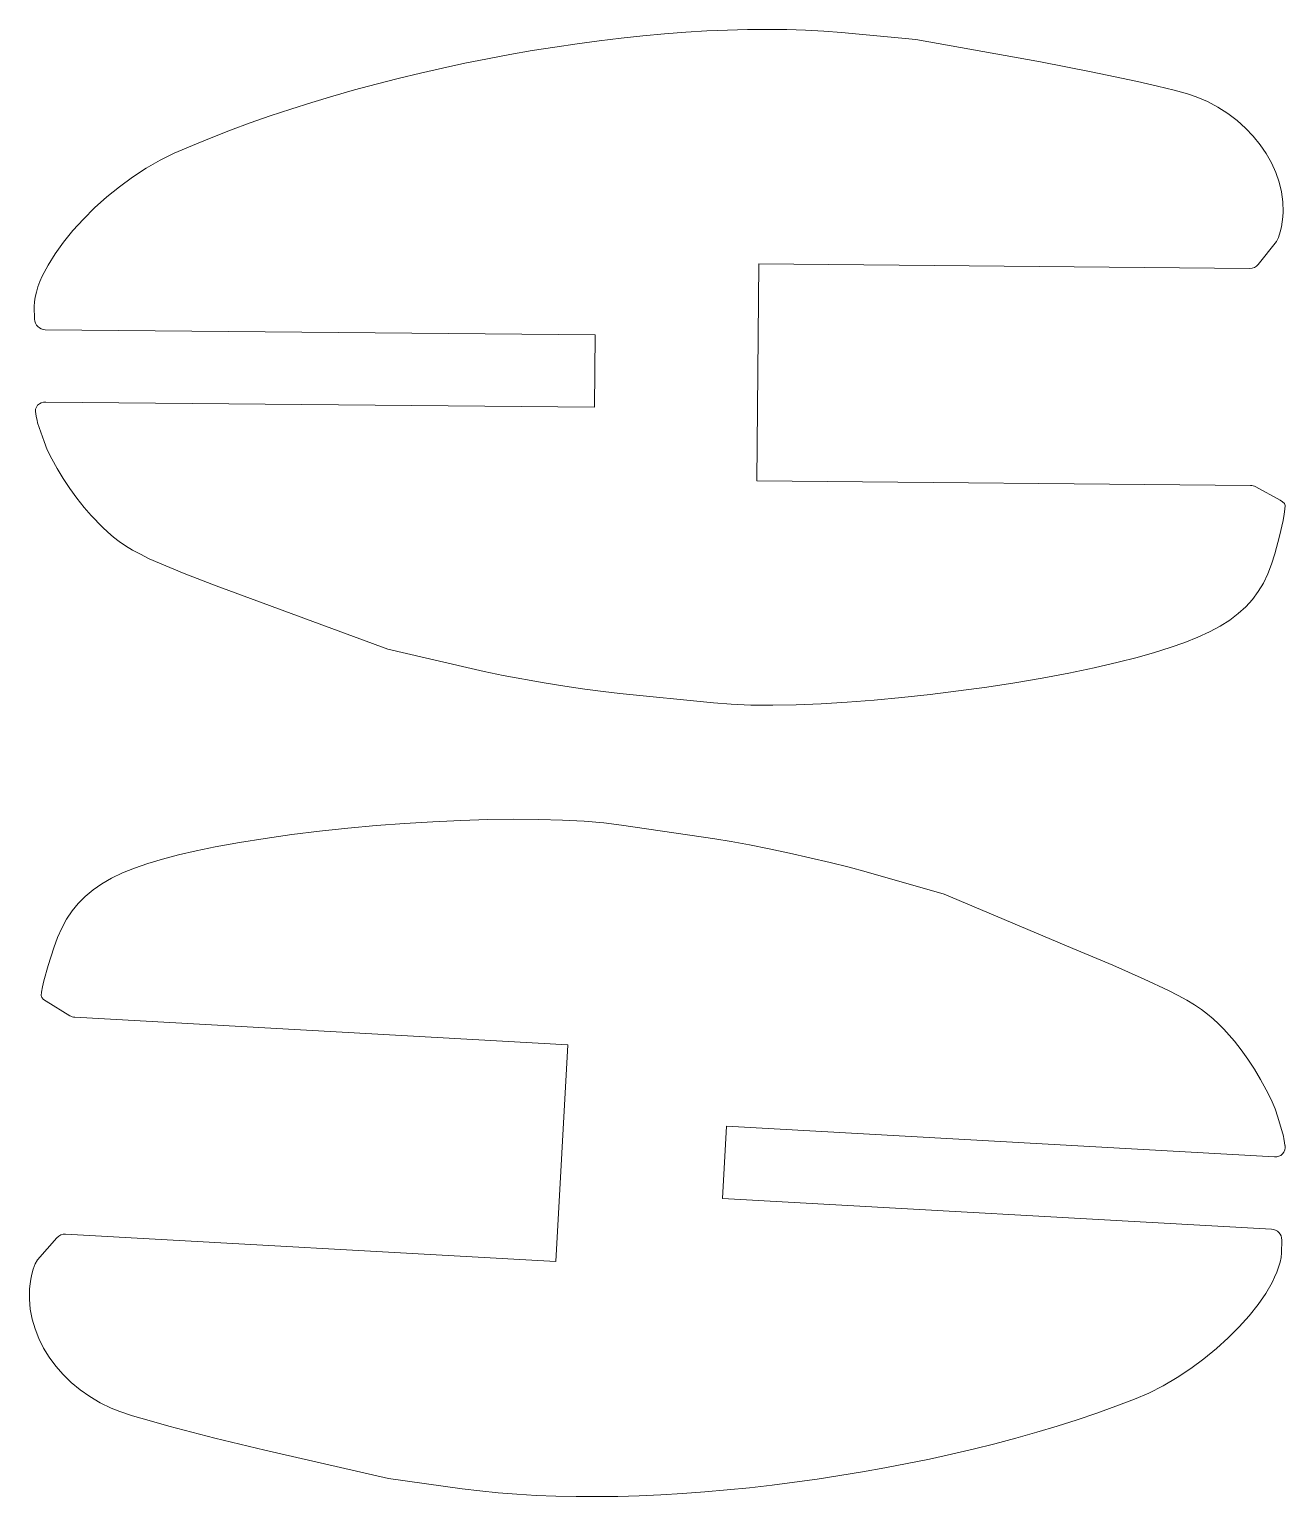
# Model space of a CAD drawing. Header units: millimetres. Extents: x -81 to 81, y -102 to 102.
# Drawn here: x -45.1 to -10.37, y -99.23 to -58.65 of the extents above; entities that cross this region are included whole.
import ezdxf

# ---------------------------------------------------------------- set-up
doc = ezdxf.new("R2010")
doc.units = ezdxf.units.MM
doc.header["$MEASUREMENT"] = 0

msp = doc.modelspace()

# ---------------------------------------------------------------- linework, layer by layer
at = {"lineweight": 5}
for points in [[(-12.8416, -60.5156), (-12.8416, -60.5156), (-13.0851, -60.435), (-13.0851, -60.435), (-13.0851, -60.435), (-13.0851, -60.435), (-13.4481, -60.3353), (-13.4481, -60.3353), (-13.4481, -60.3353), (-13.4481, -60.3353), (-13.9131, -60.2203), (-13.9131, -60.2203), (-13.9131, -60.2203), (-13.9131, -60.2203), (-14.4623, -60.094), (-14.4623, -60.094), (-14.4623, -60.094), (-14.4623, -60.094), (-15.7427, -59.8234), (-15.7427, -59.8234), (-15.7427, -59.8234), (-15.7427, -59.8234), (-17.148, -59.5549), (-17.148, -59.5549), (-17.148, -59.5549), (-17.148, -59.5549), (-20.5923, -58.9322), (-20.5923, -58.9322), (-20.5923, -58.9322), (-20.5923, -58.9322), (-22.6442, -58.7425), (-22.6442, -58.7425), (-22.6442, -58.7425), (-22.6442, -58.7425), (-23.1339, -58.7036), (-23.1339, -58.7036), (-23.1339, -58.7036), (-23.1339, -58.7036), (-23.6396, -58.6758), (-23.6396, -58.6758), (-23.6396, -58.6758), (-23.6396, -58.6758), (-24.1603, -58.659), (-24.1603, -58.659), (-24.1603, -58.659), (-24.1603, -58.659), (-24.6948, -58.6529), (-24.6948, -58.6529), (-24.6948, -58.6529), (-24.6948, -58.6529), (-25.2422, -58.6574), (-25.2422, -58.6574), (-25.2422, -58.6574), (-25.2422, -58.6574), (-25.8015, -58.6722), (-25.8015, -58.6722), (-25.8015, -58.6722), (-25.8015, -58.6722), (-26.3715, -58.6972), (-26.3715, -58.6972), (-26.3715, -58.6972), (-26.3715, -58.6972), (-26.9513, -58.7322), (-26.9513, -58.7322), (-26.9513, -58.7322), (-26.9513, -58.7322), (-27.5399, -58.7769), (-27.5399, -58.7769), (-27.5399, -58.7769), (-27.5399, -58.7769), (-28.1361, -58.8313), (-28.1361, -58.8313), (-28.1361, -58.8313), (-28.1361, -58.8313), (-28.7389, -58.8952), (-28.7389, -58.8952), (-28.7389, -58.8952), (-28.7389, -58.8952), (-29.3474, -58.9682), (-29.3474, -58.9682), (-29.3474, -58.9682), (-29.3474, -58.9682), (-29.9604, -59.0503), (-29.9604, -59.0503), (-29.9604, -59.0503), (-29.9604, -59.0503), (-30.5769, -59.1413), (-30.5769, -59.1413), (-30.5769, -59.1413), (-30.5769, -59.1413), (-31.196, -59.241), (-31.196, -59.241), (-31.196, -59.241), (-31.196, -59.241), (-31.8165, -59.3491), (-31.8165, -59.3491), (-31.8165, -59.3491), (-31.8165, -59.3491), (-32.4374, -59.4655), (-32.4374, -59.4655), (-32.4374, -59.4655), (-32.4374, -59.4655), (-33.0576, -59.5901), (-33.0576, -59.5901), (-33.0576, -59.5901), (-33.0576, -59.5901), (-33.6763, -59.7225), (-33.6763, -59.7225), (-33.6763, -59.7225), (-33.6763, -59.7225), (-34.2922, -59.8627), (-34.2922, -59.8627), (-34.2922, -59.8627), (-34.2922, -59.8627), (-34.9044, -60.0105), (-34.9044, -60.0105), (-34.9044, -60.0105), (-34.9044, -60.0105), (-35.5118, -60.1656), (-35.5118, -60.1656), (-35.5118, -60.1656), (-35.5118, -60.1656), (-36.1133, -60.3278), (-36.1133, -60.3278), (-36.1133, -60.3278), (-36.1133, -60.3278), (-36.7081, -60.4971), (-36.7081, -60.4971), (-36.7081, -60.4971), (-36.7081, -60.4971), (-37.2949, -60.6731), (-37.2949, -60.6731), (-37.2949, -60.6731), (-37.2949, -60.6731), (-37.8728, -60.8558), (-37.8728, -60.8558), (-37.8728, -60.8558), (-37.8728, -60.8558), (-38.4408, -61.0449), (-38.4408, -61.0449), (-38.4408, -61.0449), (-38.4408, -61.0449), (-38.9977, -61.2402), (-38.9977, -61.2402), (-38.9977, -61.2402), (-38.9977, -61.2402), (-39.5426, -61.4416), (-39.5426, -61.4416), (-39.5426, -61.4416), (-39.5426, -61.4416), (-40.0744, -61.6488), (-40.0744, -61.6488), (-40.0744, -61.6488), (-40.0744, -61.6488), (-40.5921, -61.8617), (-40.5921, -61.8617), (-40.5921, -61.8617), (-40.5921, -61.8617), (-41.0947, -62.08), (-41.0947, -62.08), (-41.0947, -62.08), (-41.0947, -62.08), (-41.4847, -62.2708), (-41.4847, -62.2708), (-41.4847, -62.2708), (-41.4847, -62.2708), (-41.8698, -62.4908), (-41.8698, -62.4908), (-41.8698, -62.4908), (-41.8698, -62.4908), (-42.2468, -62.7363), (-42.2468, -62.7363), (-42.2468, -62.7363), (-42.2468, -62.7363), (-42.6124, -63.0035), (-42.6124, -63.0035), (-42.6124, -63.0035), (-42.6124, -63.0035), (-42.9635, -63.2888), (-42.9635, -63.2888), (-42.9635, -63.2888), (-42.9635, -63.2888), (-43.2968, -63.5884), (-43.2968, -63.5884), (-43.2968, -63.5884), (-43.2968, -63.5884), (-43.6092, -63.8987), (-43.6092, -63.8987), (-43.6092, -63.8987), (-43.6092, -63.8987), (-43.8974, -64.2158), (-43.8974, -64.2158), (-43.8974, -64.2158), (-43.8974, -64.2158), (-44.1583, -64.5362), (-44.1583, -64.5362), (-44.1583, -64.5362), (-44.1583, -64.5362), (-44.3887, -64.856), (-44.3887, -64.856), (-44.3887, -64.856), (-44.3887, -64.856), (-44.5853, -65.1716), (-44.5853, -65.1716), (-44.5853, -65.1716), (-44.5853, -65.1716), (-44.7449, -65.4793), (-44.7449, -65.4793), (-44.7449, -65.4793), (-44.7449, -65.4793), (-44.8099, -65.6289), (-44.8099, -65.6289), (-44.8099, -65.6289), (-44.8099, -65.6289), (-44.8644, -65.7752), (-44.8644, -65.7752), (-44.8644, -65.7752), (-44.8644, -65.7752), (-44.9081, -65.9177), (-44.9081, -65.9177), (-44.9081, -65.9177), (-44.9081, -65.9177), (-44.9406, -66.0558), (-44.9406, -66.0558), (-44.9406, -66.0558), (-44.9406, -66.0558), (-44.9614, -66.1892), (-44.9614, -66.1892), (-44.9614, -66.1892), (-44.9614, -66.1892), (-44.9702, -66.3173), (-44.9702, -66.3173), (-44.9702, -66.3173), (-44.9702, -66.3173), (-44.9598, -66.6675), (-44.9598, -66.6675), (-44.9598, -66.6675), (-44.955, -66.8286), (-44.8238, -66.9571), (-44.6627, -66.9586), (-44.6627, -66.9586), (-44.6627, -66.9586), (-29.4566, -67.0989), (-29.4566, -67.0989), (-29.4566, -67.0989), (-29.4566, -67.0989), (-29.4751, -69.0988), (-29.4751, -69.0988), (-29.4751, -69.0988), (-29.4751, -69.0988), (-44.6493, -68.9588), (-44.6493, -68.9588), (-44.6493, -68.9588), (-44.7339, -68.9509), (-44.8171, -68.9845), (-44.8724, -69.049), (-44.8724, -69.049), (-44.9277, -69.1135), (-44.9483, -69.2008), (-44.9276, -69.2832), (-44.9276, -69.2832), (-44.9276, -69.2832), (-44.9215, -69.2795), (-44.9215, -69.2795), (-44.9215, -69.2795), (-44.9215, -69.2795), (-44.9111, -69.3631), (-44.9111, -69.3631), (-44.9111, -69.3631), (-44.9111, -69.3631), (-44.889, -69.4628), (-44.889, -69.4628), (-44.889, -69.4628), (-44.889, -69.4628), (-44.874, -69.5365), (-44.874, -69.5365), (-44.874, -69.5365), (-44.874, -69.5365), (-44.6966, -70.0546), (-44.6966, -70.0546), (-44.6966, -70.0546), (-44.6966, -70.0546), (-44.6058, -70.2809), (-44.6058, -70.2809), (-44.6058, -70.2809), (-44.6058, -70.2809), (-44.4838, -70.5322), (-44.4838, -70.5322), (-44.4838, -70.5322), (-44.4838, -70.5322), (-44.3358, -70.8004), (-44.3358, -70.8004), (-44.3358, -70.8004), (-44.3358, -70.8004), (-44.1671, -71.0769), (-44.1671, -71.0769), (-44.1671, -71.0769), (-44.1671, -71.0769), (-43.9832, -71.3534), (-43.9832, -71.3534), (-43.9832, -71.3534), (-43.9832, -71.3534), (-43.7893, -71.6215), (-43.7893, -71.6215), (-43.7893, -71.6215), (-43.7893, -71.6215), (-43.5908, -71.8728), (-43.5908, -71.8728), (-43.5908, -71.8728), (-43.5908, -71.8728), (-43.3931, -72.0989), (-43.3931, -72.0989), (-43.3931, -72.0989), (-43.3931, -72.0989), (-43.0825, -72.4204), (-43.0825, -72.4204), (-43.0825, -72.4204), (-43.0825, -72.4204), (-42.9327, -72.561), (-42.9327, -72.561), (-42.9327, -72.561), (-42.9327, -72.561), (-42.7797, -72.6918), (-42.7797, -72.6918), (-42.7797, -72.6918), (-42.7797, -72.6918), (-42.6182, -72.8153), (-42.6182, -72.8153), (-42.6182, -72.8153), (-42.6182, -72.8153), (-42.4433, -72.9342), (-42.4433, -72.9342), (-42.4433, -72.9342), (-42.4433, -72.9342), (-42.2496, -73.0513), (-42.2496, -73.0513), (-42.2496, -73.0513), (-42.2496, -73.0513), (-42.0322, -73.169), (-42.0322, -73.169), (-42.0322, -73.169), (-42.0322, -73.169), (-41.7857, -73.2902), (-41.7857, -73.2902), (-41.7857, -73.2902), (-41.7857, -73.2902), (-41.5051, -73.4174), (-41.5051, -73.4174), (-41.5051, -73.4174), (-41.5051, -73.4174), (-40.8209, -73.7005), (-40.8209, -73.7005), (-40.8209, -73.7005), (-40.8209, -73.7005), (-39.9383, -74.0396), (-39.9383, -74.0396), (-39.9383, -74.0396), (-39.9383, -74.0396), (-38.8163, -74.4559), (-38.8163, -74.4559), (-38.8163, -74.4559), (-38.8163, -74.4559), (-35.1877, -75.791), (-35.1877, -75.791), (-35.1877, -75.791), (-35.1877, -75.791), (-33.0071, -76.302), (-33.0071, -76.302), (-33.0071, -76.302), (-33.0071, -76.302), (-32.5273, -76.4088), (-32.5273, -76.4088), (-32.5273, -76.4088), (-32.5273, -76.4088), (-31.9989, -76.5165), (-31.9989, -76.5165), (-31.9989, -76.5165), (-31.9989, -76.5165), (-30.8658, -76.7227), (-30.8658, -76.7227), (-30.8658, -76.7227), (-30.8658, -76.7227), (-30.2958, -76.8153), (-30.2958, -76.8153), (-30.2958, -76.8153), (-30.2958, -76.8153), (-29.7466, -76.8972), (-29.7466, -76.8972), (-29.7466, -76.8972), (-29.7466, -76.8972), (-29.2355, -76.9652), (-29.2355, -76.9652), (-29.2355, -76.9652), (-29.2355, -76.9652), (-28.7799, -77.0165), (-28.7799, -77.0165), (-28.7799, -77.0165), (-28.7799, -77.0165), (-26.1888, -77.2777), (-26.1888, -77.2777), (-26.1888, -77.2777), (-26.1888, -77.2777), (-25.7011, -77.3167), (-25.7011, -77.3167), (-25.7011, -77.3167), (-25.7011, -77.3167), (-25.1526, -77.3379), (-25.1526, -77.3379), (-25.1526, -77.3379), (-25.1526, -77.3379), (-24.5502, -77.3419), (-24.5502, -77.3419), (-24.5502, -77.3419), (-24.5502, -77.3419), (-23.9011, -77.3294), (-23.9011, -77.3294), (-23.9011, -77.3294), (-23.9011, -77.3294), (-23.212, -77.3012), (-23.212, -77.3012), (-23.212, -77.3012), (-23.212, -77.3012), (-22.49, -77.258), (-22.49, -77.258), (-22.49, -77.258), (-22.49, -77.258), (-21.7422, -77.2004), (-21.7422, -77.2004), (-21.7422, -77.2004), (-21.7422, -77.2004), (-20.9753, -77.1291), (-20.9753, -77.1291), (-20.9753, -77.1291), (-20.9753, -77.1291), (-20.1965, -77.045), (-20.1965, -77.045), (-20.1965, -77.045), (-20.1965, -77.045), (-19.4126, -76.9485), (-19.4126, -76.9485), (-19.4126, -76.9485), (-19.4126, -76.9485), (-18.6308, -76.8406), (-18.6308, -76.8406), (-18.6308, -76.8406), (-18.6308, -76.8406), (-17.8578, -76.7218), (-17.8578, -76.7218), (-17.8578, -76.7218), (-17.8578, -76.7218), (-17.1008, -76.5928), (-17.1008, -76.5928), (-17.1008, -76.5928), (-17.1008, -76.5928), (-16.3666, -76.4545), (-16.3666, -76.4545), (-16.3666, -76.4545), (-16.3666, -76.4545), (-15.6623, -76.3074), (-15.6623, -76.3074), (-15.6623, -76.3074), (-15.6623, -76.3074), (-14.9949, -76.1522), (-14.9949, -76.1522), (-14.9949, -76.1522), (-14.9949, -76.1522), (-14.4735, -76.0188), (-14.4735, -76.0188), (-14.4735, -76.0188), (-14.4735, -76.0188), (-13.9951, -75.8847), (-13.9951, -75.8847), (-13.9951, -75.8847), (-13.9951, -75.8847), (-13.5575, -75.7486), (-13.5575, -75.7486), (-13.5575, -75.7486), (-13.5575, -75.7486), (-13.1588, -75.6091), (-13.1588, -75.6091), (-13.1588, -75.6091), (-13.1588, -75.6091), (-12.7969, -75.4646), (-12.7969, -75.4646), (-12.7969, -75.4646), (-12.7969, -75.4646), (-12.4698, -75.3139), (-12.4698, -75.3139), (-12.4698, -75.3139), (-12.4698, -75.3139), (-12.1755, -75.1556), (-12.1755, -75.1556), (-12.1755, -75.1556), (-12.1755, -75.1556), (-11.9119, -74.9881), (-11.9119, -74.9881), (-11.9119, -74.9881), (-11.9119, -74.9881), (-11.677, -74.8102), (-11.677, -74.8102), (-11.677, -74.8102), (-11.677, -74.8102), (-11.4688, -74.6203), (-11.4688, -74.6203), (-11.4688, -74.6203), (-11.4688, -74.6203), (-11.2853, -74.4172), (-11.2853, -74.4172), (-11.2853, -74.4172), (-11.2853, -74.4172), (-11.1243, -74.1994), (-11.1243, -74.1994), (-11.1243, -74.1994), (-11.1243, -74.1994), (-10.984, -73.9655), (-10.984, -73.9655), (-10.984, -73.9655), (-10.984, -73.9655), (-10.8623, -73.714), (-10.8623, -73.714), (-10.8623, -73.714), (-10.8623, -73.714), (-10.7571, -73.4437), (-10.7571, -73.4437), (-10.7571, -73.4437), (-10.7571, -73.4437), (-10.6664, -73.153), (-10.6664, -73.153), (-10.6664, -73.153), (-10.6664, -73.153), (-10.5363, -72.6638), (-10.5363, -72.6638), (-10.5363, -72.6638), (-10.5363, -72.6638), (-10.438, -72.2367), (-10.438, -72.2367), (-10.438, -72.2367), (-10.438, -72.2367), (-10.4055, -72.0621), (-10.4055, -72.0621), (-10.4055, -72.0621), (-10.4055, -72.0621), (-10.3868, -71.9217), (-10.3868, -71.9217), (-10.3868, -71.9217), (-10.3868, -71.9217), (-10.3838, -71.8217), (-10.3838, -71.8217), (-10.3838, -71.8217), (-10.3838, -71.8217), (-10.3888, -71.7888), (-10.3888, -71.7888), (-10.3888, -71.7888), (-10.3888, -71.7888), (-10.3984, -71.7683), (-10.3984, -71.7683), (-10.3984, -71.7683), (-10.3984, -71.7683), (-10.4539, -71.7193), (-10.4539, -71.7193), (-10.4539, -71.7193), (-10.4539, -71.7193), (-10.5226, -71.6768), (-10.5226, -71.6768), (-10.5226, -71.6768), (-10.5226, -71.6768), (-11.1948, -71.304), (-11.1948, -71.304), (-11.1948, -71.304), (-11.2385, -71.2798), (-11.2876, -71.2668), (-11.3375, -71.2664), (-11.3375, -71.2664), (-11.3375, -71.2664), (-24.9895, -71.1403), (-24.9895, -71.1403), (-24.9895, -71.1403), (-24.9895, -71.1403), (-24.9341, -65.1406), (-24.9341, -65.1406), (-24.9341, -65.1406), (-24.9341, -65.1406), (-11.3644, -65.2659), (-11.3644, -65.2659), (-11.3644, -65.2659), (-11.2718, -65.2667), (-11.184, -65.2248), (-11.1265, -65.1522), (-11.1265, -65.1522), (-11.1265, -65.1522), (-10.6244, -64.5187), (-10.6244, -64.5187), (-10.6244, -64.5187), (-10.6244, -64.5187), (-10.5652, -64.4049), (-10.5652, -64.4049), (-10.5652, -64.4049), (-10.5652, -64.4049), (-10.5151, -64.2533), (-10.5151, -64.2533), (-10.5151, -64.2533), (-10.5151, -64.2533), (-10.4839, -64.1167), (-10.4839, -64.1167), (-10.4839, -64.1167), (-10.4839, -64.1167), (-10.4607, -63.9793), (-10.4607, -63.9793), (-10.4607, -63.9793), (-10.4607, -63.9793), (-10.4454, -63.8413), (-10.4454, -63.8413), (-10.4454, -63.8413), (-10.4454, -63.8413), (-10.4378, -63.7029), (-10.4378, -63.7029), (-10.4378, -63.7029), (-10.4378, -63.7029), (-10.4453, -63.4259), (-10.4453, -63.4259), (-10.4453, -63.4259), (-10.4453, -63.4259), (-10.4822, -63.1498), (-10.4822, -63.1498), (-10.4822, -63.1498), (-10.4822, -63.1498), (-10.5474, -62.8764), (-10.5474, -62.8764), (-10.5474, -62.8764), (-10.5474, -62.8764), (-10.6399, -62.6073), (-10.6399, -62.6073), (-10.6399, -62.6073), (-10.6399, -62.6073), (-10.7588, -62.3441), (-10.7588, -62.3441), (-10.7588, -62.3441), (-10.7588, -62.3441), (-10.9028, -62.0886), (-10.9028, -62.0886), (-10.9028, -62.0886), (-10.9028, -62.0886), (-11.0712, -61.8422), (-11.0712, -61.8422), (-11.0712, -61.8422), (-11.0712, -61.8422), (-11.2627, -61.6068), (-11.2627, -61.6068), (-11.2627, -61.6068), (-11.2627, -61.6068), (-11.4764, -61.3839), (-11.4764, -61.3839), (-11.4764, -61.3839), (-11.4764, -61.3839), (-11.7112, -61.1753), (-11.7112, -61.1753), (-11.7112, -61.1753), (-11.7112, -61.1753), (-11.9662, -60.9824), (-11.9662, -60.9824), (-11.9662, -60.9824), (-11.9662, -60.9824), (-12.2403, -60.8071), (-12.2403, -60.8071), (-12.2403, -60.8071), (-12.2403, -60.8071), (-12.5324, -60.651), (-12.5324, -60.651), (-12.5324, -60.651), (-12.5324, -60.651), (-12.8416, -60.5156), (-12.8416, -60.5156)], [(-42.8442, -96.7812), (-42.8442, -96.7812), (-42.6047, -96.873), (-42.6047, -96.873), (-42.6047, -96.873), (-42.6047, -96.873), (-42.2467, -96.9896), (-42.2467, -96.9896), (-42.2467, -96.9896), (-42.2467, -96.9896), (-41.7876, -97.1261), (-41.7876, -97.1261), (-41.7876, -97.1261), (-41.7876, -97.1261), (-41.2449, -97.2778), (-41.2449, -97.2778), (-41.2449, -97.2778), (-41.2449, -97.2778), (-39.9785, -97.6078), (-39.9785, -97.6078), (-39.9785, -97.6078), (-39.9785, -97.6078), (-38.5872, -97.9415), (-38.5872, -97.9415), (-38.5872, -97.9415), (-38.5872, -97.9415), (-35.1757, -98.724), (-35.1757, -98.724), (-35.1757, -98.724), (-35.1757, -98.724), (-33.1348, -99.0091), (-33.1348, -99.0091), (-33.1348, -99.0091), (-33.1348, -99.0091), (-32.6475, -99.0708), (-32.6475, -99.0708), (-32.6475, -99.0708), (-32.6475, -99.0708), (-32.1436, -99.1221), (-32.1436, -99.1221), (-32.1436, -99.1221), (-32.1436, -99.1221), (-31.6243, -99.1631), (-31.6243, -99.1631), (-31.6243, -99.1631), (-31.6243, -99.1631), (-31.0906, -99.1941), (-31.0906, -99.1941), (-31.0906, -99.1941), (-31.0906, -99.1941), (-30.5436, -99.2152), (-30.5436, -99.2152), (-30.5436, -99.2152), (-30.5436, -99.2152), (-29.9843, -99.2264), (-29.9843, -99.2264), (-29.9843, -99.2264), (-29.9843, -99.2264), (-29.4137, -99.228), (-29.4137, -99.228), (-29.4137, -99.228), (-29.4137, -99.228), (-28.8329, -99.2201), (-28.8329, -99.2201), (-28.8329, -99.2201), (-28.8329, -99.2201), (-28.2429, -99.2028), (-28.2429, -99.2028), (-28.2429, -99.2028), (-28.2429, -99.2028), (-27.6448, -99.1762), (-27.6448, -99.1762), (-27.6448, -99.1762), (-27.6448, -99.1762), (-27.0396, -99.1406), (-27.0396, -99.1406), (-27.0396, -99.1406), (-27.0396, -99.1406), (-26.4285, -99.0959), (-26.4285, -99.0959), (-26.4285, -99.0959), (-26.4285, -99.0959), (-25.8123, -99.0425), (-25.8123, -99.0425), (-25.8123, -99.0425), (-25.8123, -99.0425), (-25.1922, -98.9803), (-25.1922, -98.9803), (-25.1922, -98.9803), (-25.1922, -98.9803), (-24.5691, -98.9096), (-24.5691, -98.9096), (-24.5691, -98.9096), (-24.5691, -98.9096), (-23.9443, -98.8305), (-23.9443, -98.8305), (-23.9443, -98.8305), (-23.9443, -98.8305), (-23.3186, -98.7431), (-23.3186, -98.7431), (-23.3186, -98.7431), (-23.3186, -98.7431), (-22.6932, -98.6476), (-22.6932, -98.6476), (-22.6932, -98.6476), (-22.6932, -98.6476), (-22.0691, -98.5441), (-22.0691, -98.5441), (-22.0691, -98.5441), (-22.0691, -98.5441), (-21.4473, -98.4328), (-21.4473, -98.4328), (-21.4473, -98.4328), (-21.4473, -98.4328), (-20.8289, -98.3137), (-20.8289, -98.3137), (-20.8289, -98.3137), (-20.8289, -98.3137), (-20.215, -98.1871), (-20.215, -98.1871), (-20.215, -98.1871), (-20.215, -98.1871), (-19.6065, -98.053), (-19.6065, -98.053), (-19.6065, -98.053), (-19.6065, -98.053), (-19.0045, -97.9117), (-19.0045, -97.9117), (-19.0045, -97.9117), (-19.0045, -97.9117), (-18.4101, -97.7632), (-18.4101, -97.7632), (-18.4101, -97.7632), (-18.4101, -97.7632), (-17.8243, -97.6076), (-17.8243, -97.6076), (-17.8243, -97.6076), (-17.8243, -97.6076), (-17.2482, -97.4452), (-17.2482, -97.4452), (-17.2482, -97.4452), (-17.2482, -97.4452), (-16.6827, -97.276), (-16.6827, -97.276), (-16.6827, -97.276), (-16.6827, -97.276), (-16.129, -97.1003), (-16.129, -97.1003), (-16.129, -97.1003), (-16.129, -97.1003), (-15.5881, -96.9181), (-15.5881, -96.9181), (-15.5881, -96.9181), (-15.5881, -96.9181), (-15.0611, -96.7295), (-15.0611, -96.7295), (-15.0611, -96.7295), (-15.0611, -96.7295), (-14.5489, -96.5348), (-14.5489, -96.5348), (-14.5489, -96.5348), (-14.5489, -96.5348), (-14.1504, -96.3624), (-14.1504, -96.3624), (-14.1504, -96.3624), (-14.1504, -96.3624), (-13.7555, -96.1606), (-13.7555, -96.1606), (-13.7555, -96.1606), (-13.7555, -96.1606), (-13.3675, -95.933), (-13.3675, -95.933), (-13.3675, -95.933), (-13.3675, -95.933), (-12.9898, -95.6831), (-12.9898, -95.6831), (-12.9898, -95.6831), (-12.9898, -95.6831), (-12.6258, -95.4145), (-12.6258, -95.4145), (-12.6258, -95.4145), (-12.6258, -95.4145), (-12.2789, -95.1307), (-12.2789, -95.1307), (-12.2789, -95.1307), (-12.2789, -95.1307), (-11.9524, -94.8353), (-11.9524, -94.8353), (-11.9524, -94.8353), (-11.9524, -94.8353), (-11.6497, -94.5319), (-11.6497, -94.5319), (-11.6497, -94.5319), (-11.6497, -94.5319), (-11.3742, -94.2241), (-11.3742, -94.2241), (-11.3742, -94.2241), (-11.3742, -94.2241), (-11.1292, -93.9153), (-11.1292, -93.9153), (-11.1292, -93.9153), (-11.1292, -93.9153), (-10.9181, -93.6092), (-10.9181, -93.6092), (-10.9181, -93.6092), (-10.9181, -93.6092), (-10.7443, -93.3094), (-10.7443, -93.3094), (-10.7443, -93.3094), (-10.7443, -93.3094), (-10.6724, -93.1629), (-10.6724, -93.1629), (-10.6724, -93.1629), (-10.6724, -93.1629), (-10.6111, -93.0193), (-10.6111, -93.0193), (-10.6111, -93.0193), (-10.6111, -93.0193), (-10.5608, -92.879), (-10.5608, -92.879), (-10.5608, -92.879), (-10.5608, -92.879), (-10.5219, -92.7426), (-10.5219, -92.7426), (-10.5219, -92.7426), (-10.5219, -92.7426), (-10.4949, -92.6103), (-10.4949, -92.6103), (-10.4949, -92.6103), (-10.4949, -92.6103), (-10.4802, -92.4827), (-10.4802, -92.4827), (-10.4802, -92.4827), (-10.4802, -92.4827), (-10.4743, -92.1324), (-10.4743, -92.1324), (-10.4743, -92.1324), (-10.4716, -91.9713), (-10.5966, -91.8368), (-10.7575, -91.8279), (-10.7575, -91.8279), (-10.7575, -91.8279), (-25.9405, -90.9791), (-25.9405, -90.9791), (-25.9405, -90.9791), (-25.9405, -90.9791), (-25.8289, -88.9823), (-25.8289, -88.9823), (-25.8289, -88.9823), (-25.8289, -88.9823), (-10.6776, -89.8292), (-10.6776, -89.8292), (-10.6776, -89.8292), (-10.5935, -89.841), (-10.5088, -89.8113), (-10.4506, -89.7495), (-10.4506, -89.7495), (-10.3923, -89.6876), (-10.3677, -89.6013), (-10.3845, -89.518), (-10.3845, -89.518), (-10.3845, -89.518), (-10.3908, -89.5215), (-10.3908, -89.5215), (-10.3908, -89.5215), (-10.3908, -89.5215), (-10.3973, -89.4375), (-10.3973, -89.4375), (-10.3973, -89.4375), (-10.3973, -89.4375), (-10.4147, -89.3369), (-10.4147, -89.3369), (-10.4147, -89.3369), (-10.4147, -89.3369), (-10.4262, -89.2626), (-10.4262, -89.2626), (-10.4262, -89.2626), (-10.4262, -89.2626), (-10.5794, -88.7367), (-10.5794, -88.7367), (-10.5794, -88.7367), (-10.5794, -88.7367), (-10.6595, -88.5065), (-10.6595, -88.5065), (-10.6595, -88.5065), (-10.6595, -88.5065), (-10.7697, -88.2497), (-10.7697, -88.2497), (-10.7697, -88.2497), (-10.7697, -88.2497), (-10.905, -87.975), (-10.905, -87.975), (-10.905, -87.975), (-10.905, -87.975), (-11.0606, -87.6909), (-11.0606, -87.6909), (-11.0606, -87.6909), (-11.0606, -87.6909), (-11.2315, -87.4061), (-11.2315, -87.4061), (-11.2315, -87.4061), (-11.2315, -87.4061), (-11.4127, -87.1293), (-11.4127, -87.1293), (-11.4127, -87.1293), (-11.4127, -87.1293), (-11.5992, -86.869), (-11.5992, -86.869), (-11.5992, -86.869), (-11.5992, -86.869), (-11.7862, -86.6339), (-11.7862, -86.6339), (-11.7862, -86.6339), (-11.7862, -86.6339), (-12.0814, -86.2983), (-12.0814, -86.2983), (-12.0814, -86.2983), (-12.0814, -86.2983), (-12.2245, -86.1509), (-12.2245, -86.1509), (-12.2245, -86.1509), (-12.2245, -86.1509), (-12.3713, -86.0131), (-12.3713, -86.0131), (-12.3713, -86.0131), (-12.3713, -86.0131), (-12.5268, -85.8822), (-12.5268, -85.8822), (-12.5268, -85.8822), (-12.5268, -85.8822), (-12.6961, -85.7553), (-12.6961, -85.7553), (-12.6961, -85.7553), (-12.6961, -85.7553), (-12.884, -85.6293), (-12.884, -85.6293), (-12.884, -85.6293), (-12.884, -85.6293), (-13.0958, -85.5016), (-13.0958, -85.5016), (-13.0958, -85.5016), (-13.0958, -85.5016), (-13.3363, -85.369), (-13.3363, -85.369), (-13.3363, -85.369), (-13.3363, -85.369), (-13.6107, -85.2289), (-13.6107, -85.2289), (-13.6107, -85.2289), (-13.6107, -85.2289), (-14.281, -84.9142), (-14.281, -84.9142), (-14.281, -84.9142), (-14.281, -84.9142), (-15.1468, -84.5344), (-15.1468, -84.5344), (-15.1468, -84.5344), (-15.1468, -84.5344), (-16.2482, -84.0662), (-16.2482, -84.0662), (-16.2482, -84.0662), (-16.2482, -84.0662), (-19.8107, -82.5635), (-19.8107, -82.5635), (-19.8107, -82.5635), (-19.8107, -82.5635), (-21.9651, -81.9515), (-21.9651, -81.9515), (-21.9651, -81.9515), (-21.9651, -81.9515), (-22.4394, -81.8225), (-22.4394, -81.8225), (-22.4394, -81.8225), (-22.4394, -81.8225), (-22.9622, -81.6903), (-22.9622, -81.6903), (-22.9622, -81.6903), (-22.9622, -81.6903), (-24.0844, -81.4315), (-24.0844, -81.4315), (-24.0844, -81.4315), (-24.0844, -81.4315), (-24.6495, -81.3124), (-24.6495, -81.3124), (-24.6495, -81.3124), (-24.6495, -81.3124), (-25.1943, -81.2051), (-25.1943, -81.2051), (-25.1943, -81.2051), (-25.1943, -81.2051), (-25.7017, -81.1133), (-25.7017, -81.1133), (-25.7017, -81.1133), (-25.7017, -81.1133), (-26.1544, -81.0408), (-26.1544, -81.0408), (-26.1544, -81.0408), (-26.1544, -81.0408), (-28.7305, -80.6592), (-28.7305, -80.6592), (-28.7305, -80.6592), (-28.7305, -80.6592), (-29.2159, -80.5975), (-29.2159, -80.5975), (-29.2159, -80.5975), (-29.2159, -80.5975), (-29.7628, -80.5508), (-29.7628, -80.5508), (-29.7628, -80.5508), (-29.7628, -80.5508), (-30.3643, -80.5187), (-30.3643, -80.5187), (-30.3643, -80.5187), (-30.3643, -80.5187), (-31.0134, -80.5009), (-31.0134, -80.5009), (-31.0134, -80.5009), (-31.0134, -80.5009), (-31.703, -80.497), (-31.703, -80.497), (-31.703, -80.497), (-31.703, -80.497), (-32.4262, -80.5065), (-32.4262, -80.5065), (-32.4262, -80.5065), (-32.4262, -80.5065), (-33.1759, -80.5292), (-33.1759, -80.5292), (-33.1759, -80.5292), (-33.1759, -80.5292), (-33.9453, -80.5647), (-33.9453, -80.5647), (-33.9453, -80.5647), (-33.9453, -80.5647), (-34.7272, -80.6125), (-34.7272, -80.6125), (-34.7272, -80.6125), (-34.7272, -80.6125), (-35.5146, -80.6722), (-35.5146, -80.6722), (-35.5146, -80.6722), (-35.5146, -80.6722), (-36.3007, -80.7437), (-36.3007, -80.7437), (-36.3007, -80.7437), (-36.3007, -80.7437), (-37.0783, -80.8263), (-37.0783, -80.8263), (-37.0783, -80.8263), (-37.0783, -80.8263), (-37.8406, -80.9198), (-37.8406, -80.9198), (-37.8406, -80.9198), (-37.8406, -80.9198), (-38.5804, -81.0239), (-38.5804, -81.0239), (-38.5804, -81.0239), (-38.5804, -81.0239), (-39.2908, -81.138), (-39.2908, -81.138), (-39.2908, -81.138), (-39.2908, -81.138), (-39.9647, -81.2619), (-39.9647, -81.2619), (-39.9647, -81.2619), (-39.9647, -81.2619), (-40.4917, -81.3708), (-40.4917, -81.3708), (-40.4917, -81.3708), (-40.4917, -81.3708), (-40.9759, -81.4825), (-40.9759, -81.4825), (-40.9759, -81.4825), (-40.9759, -81.4825), (-41.4193, -81.598), (-41.4193, -81.598), (-41.4193, -81.598), (-41.4193, -81.598), (-41.8241, -81.7189), (-41.8241, -81.7189), (-41.8241, -81.7189), (-41.8241, -81.7189), (-42.1923, -81.8463), (-42.1923, -81.8463), (-42.1923, -81.8463), (-42.1923, -81.8463), (-42.5261, -81.9816), (-42.5261, -81.9816), (-42.5261, -81.9816), (-42.5261, -81.9816), (-42.8274, -82.1261), (-42.8274, -82.1261), (-42.8274, -82.1261), (-42.8274, -82.1261), (-43.0986, -82.2811), (-43.0986, -82.2811), (-43.0986, -82.2811), (-43.0986, -82.2811), (-43.3415, -82.4479), (-43.3415, -82.4479), (-43.3415, -82.4479), (-43.3415, -82.4479), (-43.5583, -82.6278), (-43.5583, -82.6278), (-43.5583, -82.6278), (-43.5583, -82.6278), (-43.7511, -82.8222), (-43.7511, -82.8222), (-43.7511, -82.8222), (-43.7511, -82.8222), (-43.922, -83.0322), (-43.922, -83.0322), (-43.922, -83.0322), (-43.922, -83.0322), (-44.0731, -83.2594), (-44.0731, -83.2594), (-44.0731, -83.2594), (-44.0731, -83.2594), (-44.2064, -83.5049), (-44.2064, -83.5049), (-44.2064, -83.5049), (-44.2064, -83.5049), (-44.3241, -83.77), (-44.3241, -83.77), (-44.3241, -83.77), (-44.3241, -83.77), (-44.4283, -84.0561), (-44.4283, -84.0561), (-44.4283, -84.0561), (-44.4283, -84.0561), (-44.5809, -84.5388), (-44.5809, -84.5388), (-44.5809, -84.5388), (-44.5809, -84.5388), (-44.6991, -84.9608), (-44.6991, -84.9608), (-44.6991, -84.9608), (-44.6991, -84.9608), (-44.7397, -85.1337), (-44.7397, -85.1337), (-44.7397, -85.1337), (-44.7397, -85.1337), (-44.7649, -85.2731), (-44.7649, -85.2731), (-44.7649, -85.2731), (-44.7649, -85.2731), (-44.7726, -85.3729), (-44.7726, -85.3729), (-44.7726, -85.3729), (-44.7726, -85.3729), (-44.7691, -85.406), (-44.7691, -85.406), (-44.7691, -85.406), (-44.7691, -85.406), (-44.7605, -85.4269), (-44.7605, -85.4269), (-44.7605, -85.4269), (-44.7605, -85.4269), (-44.7073, -85.4784), (-44.7073, -85.4784), (-44.7073, -85.4784), (-44.7073, -85.4784), (-44.6406, -85.5241), (-44.6406, -85.5241), (-44.6406, -85.5241), (-44.6406, -85.5241), (-43.9866, -85.9278), (-43.9866, -85.9278), (-43.9866, -85.9278), (-43.944, -85.954), (-43.8956, -85.9692), (-43.8457, -85.972), (-43.8457, -85.972), (-43.8457, -85.972), (-30.2145, -86.734), (-30.2145, -86.734), (-30.2145, -86.734), (-30.2145, -86.734), (-30.5493, -92.7246), (-30.5493, -92.7246), (-30.5493, -92.7246), (-30.5493, -92.7246), (-44.0985, -91.9672), (-44.0985, -91.9672), (-44.0985, -91.9672), (-44.1909, -91.9621), (-44.2806, -91.9999), (-44.3414, -92.0697), (-44.3414, -92.0697), (-44.3414, -92.0697), (-44.8724, -92.6791), (-44.8724, -92.6791), (-44.8724, -92.6791), (-44.8724, -92.6791), (-44.9369, -92.79), (-44.9369, -92.79), (-44.9369, -92.79), (-44.9369, -92.79), (-44.9941, -92.9391), (-44.9941, -92.9391), (-44.9941, -92.9391), (-44.9941, -92.9391), (-45.0316, -93.0742), (-45.0316, -93.0742), (-45.0316, -93.0742), (-45.0316, -93.0742), (-45.0611, -93.2104), (-45.0611, -93.2104), (-45.0611, -93.2104), (-45.0611, -93.2104), (-45.0828, -93.3475), (-45.0828, -93.3475), (-45.0828, -93.3475), (-45.0828, -93.3475), (-45.0969, -93.4854), (-45.0969, -93.4854), (-45.0969, -93.4854), (-45.0969, -93.4854), (-45.1023, -93.7624), (-45.1023, -93.7624), (-45.1023, -93.7624), (-45.1023, -93.7624), (-45.0783, -94.0399), (-45.0783, -94.0399), (-45.0783, -94.0399), (-45.0783, -94.0399), (-45.0259, -94.316), (-45.0259, -94.316), (-45.0259, -94.316), (-45.0259, -94.316), (-44.946, -94.5892), (-44.946, -94.5892), (-44.946, -94.5892), (-44.946, -94.5892), (-44.8396, -94.8576), (-44.8396, -94.8576), (-44.8396, -94.8576), (-44.8396, -94.8576), (-44.7076, -95.1196), (-44.7076, -95.1196), (-44.7076, -95.1196), (-44.7076, -95.1196), (-44.5509, -95.3735), (-44.5509, -95.3735), (-44.5509, -95.3735), (-44.5509, -95.3735), (-44.3705, -95.6176), (-44.3705, -95.6176), (-44.3705, -95.6176), (-44.3705, -95.6176), (-44.1675, -95.8502), (-44.1675, -95.8502), (-44.1675, -95.8502), (-44.1675, -95.8502), (-43.9426, -96.0696), (-43.9426, -96.0696), (-43.9426, -96.0696), (-43.9426, -96.0696), (-43.6969, -96.274), (-43.6969, -96.274), (-43.6969, -96.274), (-43.6969, -96.274), (-43.4313, -96.4619), (-43.4313, -96.4619), (-43.4313, -96.4619), (-43.4313, -96.4619), (-43.1467, -96.6315), (-43.1467, -96.6315), (-43.1467, -96.6315), (-43.1467, -96.6315), (-42.8442, -96.7812), (-42.8442, -96.7812)]]:
    msp.add_open_spline(points, degree=3, knots=[0, 0, 0, 0, 0.0059524, 0.0059524, 0.0059524, 0.0059524, 0.0119048, 0.0119048, 0.0119048, 0.0119048, 0.0178571, 0.0178571, 0.0178571, 0.0178571, 0.0238095, 0.0238095, 0.0238095, 0.0238095, 0.0297619, 0.0297619, 0.0297619, 0.0297619, 0.0357143, 0.0357143, 0.0357143, 0.0357143, 0.0416667, 0.0416667, 0.0416667, 0.0416667, 0.047619, 0.047619, 0.047619, 0.047619, 0.0535714, 0.0535714, 0.0535714, 0.0535714, 0.0595238, 0.0595238, 0.0595238, 0.0595238, 0.0654762, 0.0654762, 0.0654762, 0.0654762, 0.0714286, 0.0714286, 0.0714286, 0.0714286, 0.077381, 0.077381, 0.077381, 0.077381, 0.0833333, 0.0833333, 0.0833333, 0.0833333, 0.0892857, 0.0892857, 0.0892857, 0.0892857, 0.0952381, 0.0952381, 0.0952381, 0.0952381, 0.1011905, 0.1011905, 0.1011905, 0.1011905, 0.1071429, 0.1071429, 0.1071429, 0.1071429, 0.1130952, 0.1130952, 0.1130952, 0.1130952, 0.1190476, 0.1190476, 0.1190476, 0.1190476, 0.125, 0.125, 0.125, 0.125, 0.1309524, 0.1309524, 0.1309524, 0.1309524, 0.1369048, 0.1369048, 0.1369048, 0.1369048, 0.1428571, 0.1428571, 0.1428571, 0.1428571, 0.1488095, 0.1488095, 0.1488095, 0.1488095, 0.1547619, 0.1547619, 0.1547619, 0.1547619, 0.1607143, 0.1607143, 0.1607143, 0.1607143, 0.1666667, 0.1666667, 0.1666667, 0.1666667, 0.172619, 0.172619, 0.172619, 0.172619, 0.1785714, 0.1785714, 0.1785714, 0.1785714, 0.1845238, 0.1845238, 0.1845238, 0.1845238, 0.1904762, 0.1904762, 0.1904762, 0.1904762, 0.1964286, 0.1964286, 0.1964286, 0.1964286, 0.202381, 0.202381, 0.202381, 0.202381, 0.2083333, 0.2083333, 0.2083333, 0.2083333, 0.2142857, 0.2142857, 0.2142857, 0.2142857, 0.2202381, 0.2202381, 0.2202381, 0.2202381, 0.2261905, 0.2261905, 0.2261905, 0.2261905, 0.2321429, 0.2321429, 0.2321429, 0.2321429, 0.2380952, 0.2380952, 0.2380952, 0.2380952, 0.2440476, 0.2440476, 0.2440476, 0.2440476, 0.25, 0.25, 0.25, 0.25, 0.2559524, 0.2559524, 0.2559524, 0.2559524, 0.2619048, 0.2619048, 0.2619048, 0.2619048, 0.2678571, 0.2678571, 0.2678571, 0.2678571, 0.2738095, 0.2738095, 0.2738095, 0.2738095, 0.2797619, 0.2797619, 0.2797619, 0.2797619, 0.2857143, 0.2857143, 0.2857143, 0.2857143, 0.2916667, 0.2916667, 0.2916667, 0.2916667, 0.297619, 0.297619, 0.297619, 0.297619, 0.3035714, 0.3035714, 0.3035714, 0.3035714, 0.3095238, 0.3095238, 0.3095238, 0.3095238, 0.3154762, 0.3154762, 0.3154762, 0.3154762, 0.3214286, 0.3214286, 0.3214286, 0.3214286, 0.327381, 0.327381, 0.327381, 0.327381, 0.3333333, 0.3333333, 0.3333333, 0.3333333, 0.3392857, 0.3392857, 0.3392857, 0.3392857, 0.3452381, 0.3452381, 0.3452381, 0.3452381, 0.3511905, 0.3511905, 0.3511905, 0.3511905, 0.3571429, 0.3571429, 0.3571429, 0.3571429, 0.3630952, 0.3630952, 0.3630952, 0.3630952, 0.3690476, 0.3690476, 0.3690476, 0.3690476, 0.375, 0.375, 0.375, 0.375, 0.3809524, 0.3809524, 0.3809524, 0.3809524, 0.3869048, 0.3869048, 0.3869048, 0.3869048, 0.3928571, 0.3928571, 0.3928571, 0.3928571, 0.3988095, 0.3988095, 0.3988095, 0.3988095, 0.4047619, 0.4047619, 0.4047619, 0.4047619, 0.4107143, 0.4107143, 0.4107143, 0.4107143, 0.4166667, 0.4166667, 0.4166667, 0.4166667, 0.422619, 0.422619, 0.422619, 0.422619, 0.4285714, 0.4285714, 0.4285714, 0.4285714, 0.4345238, 0.4345238, 0.4345238, 0.4345238, 0.4404762, 0.4404762, 0.4404762, 0.4404762, 0.4464286, 0.4464286, 0.4464286, 0.4464286, 0.452381, 0.452381, 0.452381, 0.452381, 0.4583333, 0.4583333, 0.4583333, 0.4583333, 0.4642857, 0.4642857, 0.4642857, 0.4642857, 0.4702381, 0.4702381, 0.4702381, 0.4702381, 0.4761905, 0.4761905, 0.4761905, 0.4761905, 0.4821429, 0.4821429, 0.4821429, 0.4821429, 0.4880952, 0.4880952, 0.4880952, 0.4880952, 0.4940476, 0.4940476, 0.4940476, 0.4940476, 0.5, 0.5, 0.5, 0.5, 0.5059524, 0.5059524, 0.5059524, 0.5059524, 0.5119048, 0.5119048, 0.5119048, 0.5119048, 0.5178571, 0.5178571, 0.5178571, 0.5178571, 0.5238095, 0.5238095, 0.5238095, 0.5238095, 0.5297619, 0.5297619, 0.5297619, 0.5297619, 0.5357143, 0.5357143, 0.5357143, 0.5357143, 0.5416667, 0.5416667, 0.5416667, 0.5416667, 0.547619, 0.547619, 0.547619, 0.547619, 0.5535714, 0.5535714, 0.5535714, 0.5535714, 0.5595238, 0.5595238, 0.5595238, 0.5595238, 0.5654762, 0.5654762, 0.5654762, 0.5654762, 0.5714286, 0.5714286, 0.5714286, 0.5714286, 0.577381, 0.577381, 0.577381, 0.577381, 0.5833333, 0.5833333, 0.5833333, 0.5833333, 0.5892857, 0.5892857, 0.5892857, 0.5892857, 0.5952381, 0.5952381, 0.5952381, 0.5952381, 0.6011905, 0.6011905, 0.6011905, 0.6011905, 0.6071429, 0.6071429, 0.6071429, 0.6071429, 0.6130952, 0.6130952, 0.6130952, 0.6130952, 0.6190476, 0.6190476, 0.6190476, 0.6190476, 0.625, 0.625, 0.625, 0.625, 0.6309524, 0.6309524, 0.6309524, 0.6309524, 0.6369048, 0.6369048, 0.6369048, 0.6369048, 0.6428571, 0.6428571, 0.6428571, 0.6428571, 0.6488095, 0.6488095, 0.6488095, 0.6488095, 0.6547619, 0.6547619, 0.6547619, 0.6547619, 0.6607143, 0.6607143, 0.6607143, 0.6607143, 0.6666667, 0.6666667, 0.6666667, 0.6666667, 0.672619, 0.672619, 0.672619, 0.672619, 0.6785714, 0.6785714, 0.6785714, 0.6785714, 0.6845238, 0.6845238, 0.6845238, 0.6845238, 0.6904762, 0.6904762, 0.6904762, 0.6904762, 0.6964286, 0.6964286, 0.6964286, 0.6964286, 0.702381, 0.702381, 0.702381, 0.702381, 0.7083333, 0.7083333, 0.7083333, 0.7083333, 0.7142857, 0.7142857, 0.7142857, 0.7142857, 0.7202381, 0.7202381, 0.7202381, 0.7202381, 0.7261905, 0.7261905, 0.7261905, 0.7261905, 0.7321429, 0.7321429, 0.7321429, 0.7321429, 0.7380952, 0.7380952, 0.7380952, 0.7380952, 0.7440476, 0.7440476, 0.7440476, 0.7440476, 0.75, 0.75, 0.75, 0.75, 0.7559524, 0.7559524, 0.7559524, 0.7559524, 0.7619048, 0.7619048, 0.7619048, 0.7619048, 0.7678571, 0.7678571, 0.7678571, 0.7678571, 0.7738095, 0.7738095, 0.7738095, 0.7738095, 0.7797619, 0.7797619, 0.7797619, 0.7797619, 0.7857143, 0.7857143, 0.7857143, 0.7857143, 0.7916667, 0.7916667, 0.7916667, 0.7916667, 0.797619, 0.797619, 0.797619, 0.797619, 0.8035714, 0.8035714, 0.8035714, 0.8035714, 0.8095238, 0.8095238, 0.8095238, 0.8095238, 0.8154762, 0.8154762, 0.8154762, 0.8154762, 0.8214286, 0.8214286, 0.8214286, 0.8214286, 0.827381, 0.827381, 0.827381, 0.827381, 0.8333333, 0.8333333, 0.8333333, 0.8333333, 0.8392857, 0.8392857, 0.8392857, 0.8392857, 0.8452381, 0.8452381, 0.8452381, 0.8452381, 0.8511905, 0.8511905, 0.8511905, 0.8511905, 0.8571429, 0.8571429, 0.8571429, 0.8571429, 0.8630952, 0.8630952, 0.8630952, 0.8630952, 0.8690476, 0.8690476, 0.8690476, 0.8690476, 0.875, 0.875, 0.875, 0.875, 0.8809524, 0.8809524, 0.8809524, 0.8809524, 0.8869048, 0.8869048, 0.8869048, 0.8869048, 0.8928571, 0.8928571, 0.8928571, 0.8928571, 0.8988095, 0.8988095, 0.8988095, 0.8988095, 0.9047619, 0.9047619, 0.9047619, 0.9047619, 0.9107143, 0.9107143, 0.9107143, 0.9107143, 0.9166667, 0.9166667, 0.9166667, 0.9166667, 0.922619, 0.922619, 0.922619, 0.922619, 0.9285714, 0.9285714, 0.9285714, 0.9285714, 0.9345238, 0.9345238, 0.9345238, 0.9345238, 0.9404762, 0.9404762, 0.9404762, 0.9404762, 0.9464286, 0.9464286, 0.9464286, 0.9464286, 0.952381, 0.952381, 0.952381, 0.952381, 0.9583333, 0.9583333, 0.9583333, 0.9583333, 0.9642857, 0.9642857, 0.9642857, 0.9642857, 0.9702381, 0.9702381, 0.9702381, 0.9702381, 0.9761905, 0.9761905, 0.9761905, 0.9761905, 0.9821429, 0.9821429, 0.9821429, 0.9821429, 0.9880952, 0.9880952, 0.9880952, 0.9880952, 0.9940476, 0.9940476, 0.9940476, 0.9940476, 1, 1, 1, 1], dxfattribs=at)

doc.saveas('drawing.dxf')
